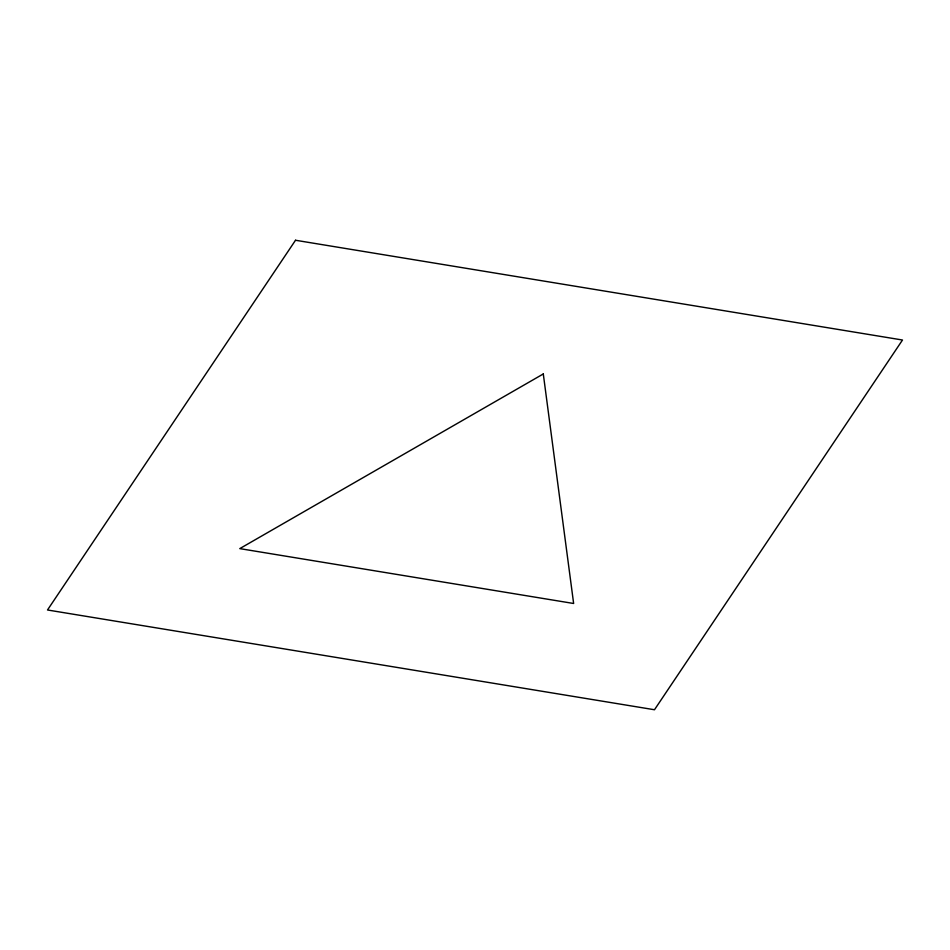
<?xml version="1.0" encoding="UTF-8"?>
<svg xmlns="http://www.w3.org/2000/svg" width="950" height="950" viewBox="0 0 950 950"><rect width="100%" height="100%" fill="white"/><g stroke="black" fill="none" stroke-linecap="round" stroke-linejoin="round"><path stroke-width="1.43" d="M295.521 240.255L47.5 609.983L654.479 709.745L902.5 340.017L295.521 240.255M543.293 373.956L239.792 548.613L573.634 603.487L543.293 373.956"/></g></svg>
